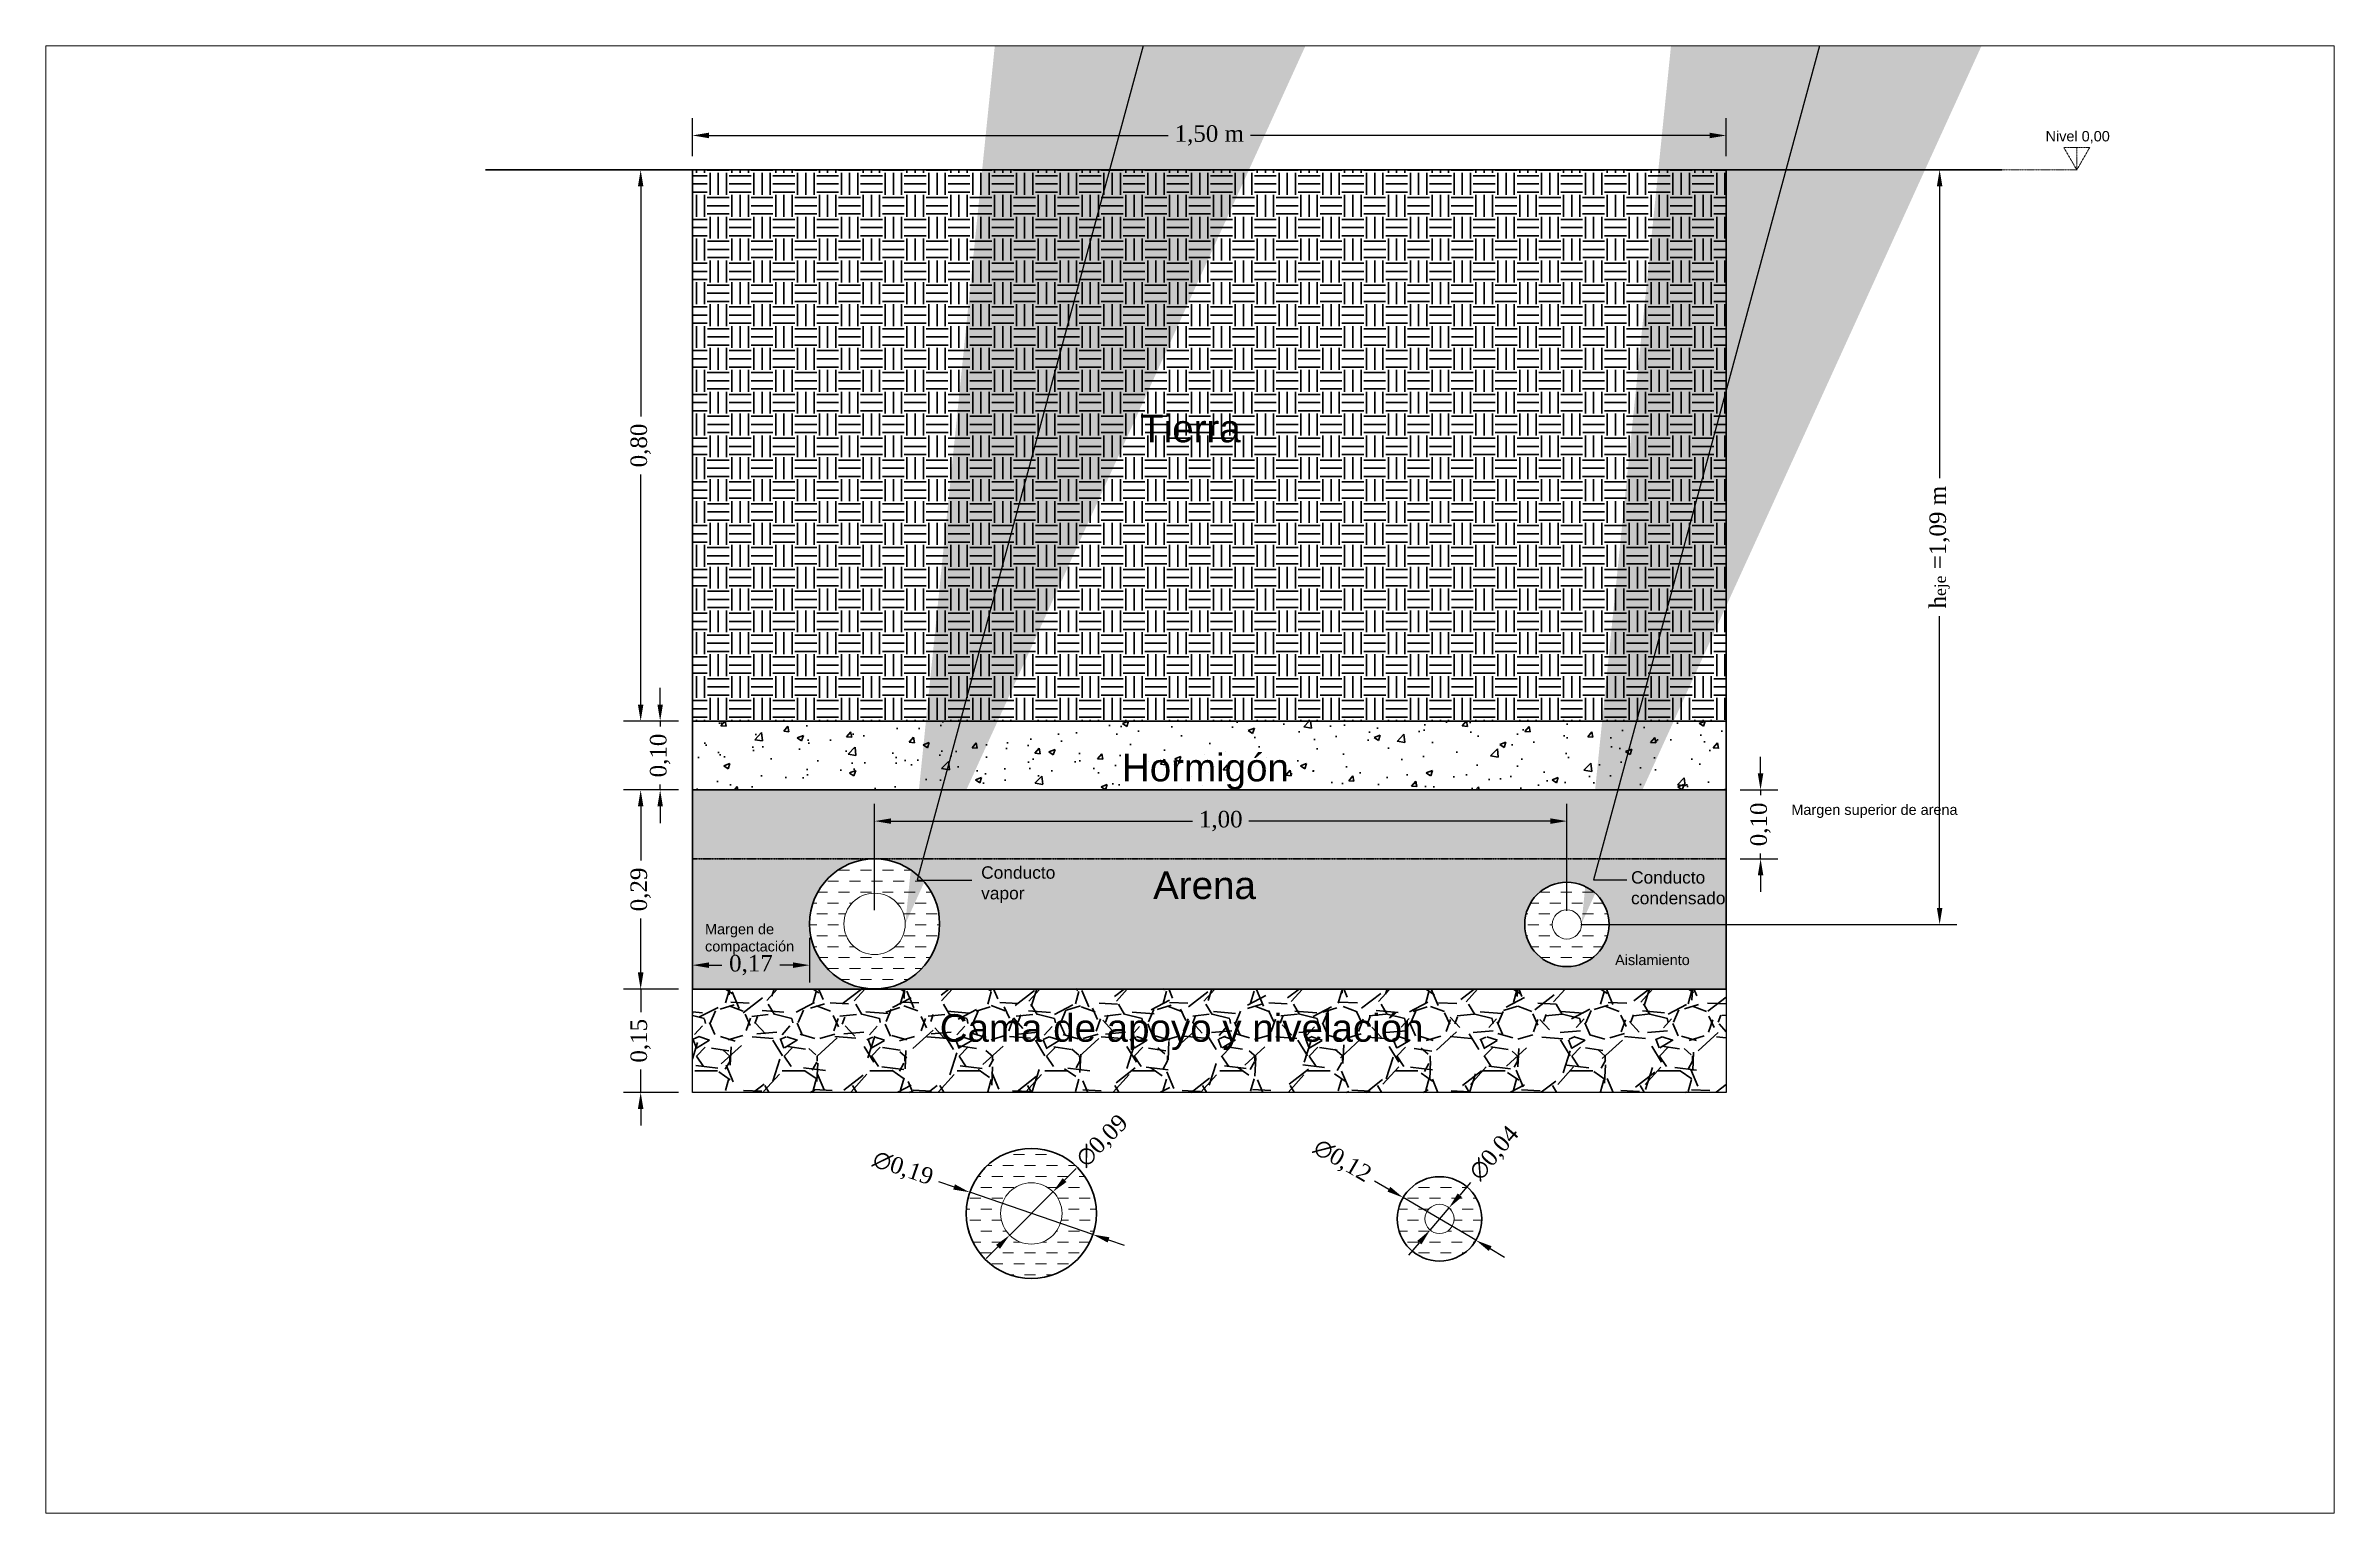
# Paper-space layout 'Layout2' of a CAD drawing. Header units: metres. Extents: x -125 to 41, y 10 to 116.
# The model-space entities are those that its viewports show. They can reach past a viewport. Long polylines and large blocks are cut down to what shows.
import ezdxf
from ezdxf import colors
from ezdxf.entities.mleader import LeaderData, LeaderLine
from ezdxf.math import Vec2, Vec3

# ---------------------------------------------------------------- set-up
doc = ezdxf.new("R2010")
doc.units = ezdxf.units.M
doc.linetypes.add('JIS_02_1.0', pattern=[2, 1, -1])
for name, color, linetype, lineweight in [('AISLAMIENTO', 250, 'Continuous', 50), ('Cotas', 250, 'Continuous', 9), ('DISCONTINUA 0.35mm', 250, 'JIS_02_1.0', 35), ('Texto', 7, 'Continuous', 13)]:
    doc.layers.add(name, color=color, linetype=linetype, lineweight=lineweight)
for name, color, linetype, lineweight, true_color in [('ARENA', 7, 'Continuous', 50, 0x4c3926), ('HORMIGÓN', 7, 'Continuous', 50, 0x616459), ('Nivelacion', 150, 'JIS_02_1.0', 13, 0x007fff), ('relleno_arena', 7, 'Continuous', 18, 0x4c3926), ('SUELO', 7, 'Continuous', 40, 0x000000), ('TIERRA', 7, 'Continuous', 40, 0x7f5f00), ('TUBERÍA CONDENSADOS', 160, 'Continuous', 20, 0x003fff), ('TUBERÍA VAPOR', 1, 'Continuous', 20, 0xff0000)]:
    doc.layers.add(name, color=color, linetype=linetype, lineweight=lineweight, true_color=true_color)
doc.layers.add('CAPA APOYO', color=57, linetype='Continuous')
doc.layers.add('Viewport', color=152, linetype='Continuous', plot=False)
doc.styles.get("Standard").update_dxf_attribs({"font": 'arial.ttf'})
doc.styles.add('Times New Roman 3.5 mm', font='times.ttf')
doc.dimstyles.new('Ing_España', dxfattribs={"dimscale": 0.001, "dimtxt": 1.2, "dimasz": 1.2, "dimexe": 1.25, "dimexo": 1, "dimtad": 0, "dimzin": 1, "dimtxsty": 'Times New Roman 3.5 mm', "dimcen": 2.5, "dimadec": 0, "dimazin": 0, "dimtfac": 1, "dimtix": 1, "dimtmove": 0, "dimatfit": 3, "dimfxl": 1, "dimarcsym": 0})

# ---------------------------------------------------------------- blocks, each defined once
blk = doc.blocks.new('*D1')
at = {"layer": 'Cotas', "color": 0, "lineweight": -2, "transparency": 16777216}
for p, q in [((3.5026, 2.0207), (3.5026, 2.0757)), ((5.0026, 2.0207), (5.0026, 2.0757)), ((3.5266, 2.0507), (4.193, 2.0507)), ((4.9786, 2.0507), (4.3122, 2.0507))]:
    blk.add_line(p, q, dxfattribs=at)
at = {"layer": 'Cotas', "color": 0, "transparency": 16777216}
for points in [[(3.5266, 2.0547), (3.5266, 2.0467), (3.5026, 2.0507)], [(4.9786, 2.0547), (4.9786, 2.0467), (5.0026, 2.0507)]]:
    blk.add_solid(points, dxfattribs=at)
at = {"layer": 'Defpoints', "color": 0, "transparency": 16777216}
for p in [(5.0026, 2.0507), (3.5026, 2.0007), (5.0026, 2.0007)]:
    blk.add_point(p, dxfattribs=at)
at = {"layer": 'Cotas', "color": 0, "transparency": 16777216, "insert": (4.2526, 2.0507), "char_height": 0.024, "attachment_point": 5, "style": 'Times New Roman 3.5 mm'}
blk.add_mtext('1,50 m', dxfattribs=at)
blk = doc.blocks.new('*D2')
at = {"layer": 'Cotas', "color": 0, "lineweight": -2, "transparency": 16777216}
for p, q in [((3.5026, 0.8863), (3.5026, 0.8214)), ((3.6726, 0.8863), (3.6726, 0.8214)), ((3.5266, 0.8464), (3.5455, 0.8464)), ((3.6486, 0.8464), (3.6297, 0.8464))]:
    blk.add_line(p, q, dxfattribs=at)
at = {"layer": 'Cotas', "color": 0, "transparency": 16777216}
for points in [[(3.5266, 0.8504), (3.5266, 0.8424), (3.5026, 0.8464)], [(3.6486, 0.8504), (3.6486, 0.8424), (3.6726, 0.8464)]]:
    blk.add_solid(points, dxfattribs=at)
at = {"layer": 'Defpoints', "color": 0, "transparency": 16777216}
for p in [(3.5026, 0.9063), (3.6726, 0.9063), (3.5026, 0.8464)]:
    blk.add_point(p, dxfattribs=at)
at = {"layer": 'Cotas', "color": 0, "transparency": 16777216, "insert": (3.5876, 0.8464), "char_height": 0.024, "attachment_point": 5, "style": 'Times New Roman 3.5 mm'}
blk.add_mtext('0,17', dxfattribs=at)
blk = doc.blocks.new('*D3')
at = {"layer": 'Cotas', "color": 0, "lineweight": -2, "transparency": 16777216}
for p, q in [((3.767, 0.9263), (3.767, 1.0805)), ((4.7714, 0.9255), (4.7714, 1.0805)), ((3.791, 1.0555), (4.2284, 1.0555)), ((4.7474, 1.0555), (4.31, 1.0555))]:
    blk.add_line(p, q, dxfattribs=at)
at = {"layer": 'Cotas', "color": 0, "transparency": 16777216}
for points in [[(3.791, 1.0595), (3.791, 1.0515), (3.767, 1.0555)], [(4.7474, 1.0595), (4.7474, 1.0515), (4.7714, 1.0555)]]:
    blk.add_solid(points, dxfattribs=at)
at = {"layer": 'Defpoints', "color": 0, "transparency": 16777216}
for p in [(4.7714, 1.0555), (3.767, 0.9063), (4.7714, 0.9055)]:
    blk.add_point(p, dxfattribs=at)
at = {"layer": 'Cotas', "color": 0, "transparency": 16777216, "insert": (4.2692, 1.0555), "char_height": 0.024, "attachment_point": 5, "style": 'Times New Roman 3.5 mm'}
blk.add_mtext('1,00', dxfattribs=at)
blk = doc.blocks.new('*D4')
at = {"layer": 'Cotas', "color": 0, "lineweight": -2, "transparency": 16777216}
for p, q in [((5.0524, 1.1247), (5.0524, 1.1487)), ((5.0226, 1.1007), (5.0774, 1.1007)), ((5.0524, 1.1007), (5.0524, 1.093)), ((5.0226, 1.0007), (5.0774, 1.0007)), ((5.0524, 1.0007), (5.0524, 1.0085)), ((5.0524, 0.9767), (5.0524, 0.9527))]:
    blk.add_line(p, q, dxfattribs=at)
at = {"layer": 'Cotas', "color": 0, "transparency": 16777216}
for points in [[(5.0484, 1.1247), (5.0564, 1.1247), (5.0524, 1.1007)], [(5.0484, 0.9767), (5.0564, 0.9767), (5.0524, 1.0007)]]:
    blk.add_solid(points, dxfattribs=at)
at = {"layer": 'Defpoints', "color": 0, "transparency": 16777216}
for p in [(5.0026, 1.1007), (5.0026, 1.0007), (5.0524, 1.0007)]:
    blk.add_point(p, dxfattribs=at)
at = {"layer": 'Cotas', "color": 0, "transparency": 16777216, "insert": (5.0524, 1.0507), "char_height": 0.024, "attachment_point": 5, "rotation": 90, "style": 'Times New Roman 3.5 mm'}
blk.add_mtext('0,10', dxfattribs=at)
blk = doc.blocks.new('*D5')
at = {"layer": 'Cotas', "color": 0, "lineweight": -2, "transparency": 16777216}
for p, q in [((3.4559, 1.2247), (3.4559, 1.2487)), ((3.4826, 1.2007), (3.4309, 1.2007)), ((3.4559, 1.2007), (3.4559, 1.193)), ((3.4826, 1.1007), (3.4309, 1.1007)), ((3.4559, 1.1007), (3.4559, 1.1085)), ((3.4559, 1.0767), (3.4559, 1.0527))]:
    blk.add_line(p, q, dxfattribs=at)
at = {"layer": 'Cotas', "color": 0, "transparency": 16777216}
for points in [[(3.4519, 1.2247), (3.4599, 1.2247), (3.4559, 1.2007)], [(3.4519, 1.0767), (3.4599, 1.0767), (3.4559, 1.1007)]]:
    blk.add_solid(points, dxfattribs=at)
at = {"layer": 'Defpoints', "color": 0, "transparency": 16777216}
for p in [(3.5026, 1.2007), (3.4559, 1.1007), (3.5026, 1.1007)]:
    blk.add_point(p, dxfattribs=at)
at = {"layer": 'Cotas', "color": 0, "transparency": 16777216, "insert": (3.4559, 1.1507), "char_height": 0.024, "attachment_point": 5, "rotation": 90, "style": 'Times New Roman 3.5 mm'}
blk.add_mtext('0,10', dxfattribs=at)
blk = doc.blocks.new('*D6')
at = {"layer": 'Cotas', "color": 0, "lineweight": -2, "transparency": 16777216}
for p, q in [((3.4826, 2.0007), (3.4026, 2.0007)), ((3.4276, 1.9767), (3.4276, 1.643)), ((3.4276, 1.2247), (3.4276, 1.5585)), ((3.4826, 1.2007), (3.4026, 1.2007))]:
    blk.add_line(p, q, dxfattribs=at)
at = {"layer": 'Cotas', "color": 0, "transparency": 16777216}
for points in [[(3.4236, 1.9767), (3.4316, 1.9767), (3.4276, 2.0007)], [(3.4236, 1.2247), (3.4316, 1.2247), (3.4276, 1.2007)]]:
    blk.add_solid(points, dxfattribs=at)
at = {"layer": 'Defpoints', "color": 0, "transparency": 16777216}
for p in [(3.5026, 2.0007), (3.4276, 1.2007), (3.5026, 1.2007)]:
    blk.add_point(p, dxfattribs=at)
at = {"layer": 'Cotas', "color": 0, "transparency": 16777216, "insert": (3.4276, 1.6007), "char_height": 0.024, "attachment_point": 5, "rotation": 90, "style": 'Times New Roman 3.5 mm'}
blk.add_mtext('0,80', dxfattribs=at)
blk = doc.blocks.new('*D7')
at = {"layer": 'Cotas', "color": 0, "lineweight": -2, "transparency": 16777216}
for p, q in [((3.4826, 1.1007), (3.4026, 1.1007)), ((3.4276, 1.0767), (3.4276, 0.9984)), ((3.4276, 0.8358), (3.4276, 0.9142)), ((3.4826, 0.8118), (3.4026, 0.8118))]:
    blk.add_line(p, q, dxfattribs=at)
at = {"layer": 'Cotas', "color": 0, "transparency": 16777216}
for points in [[(3.4236, 1.0767), (3.4316, 1.0767), (3.4276, 1.1007)], [(3.4236, 0.8358), (3.4316, 0.8358), (3.4276, 0.8118)]]:
    blk.add_solid(points, dxfattribs=at)
at = {"layer": 'Defpoints', "color": 0, "transparency": 16777216}
for p in [(3.5026, 1.1007), (3.4276, 0.8118), (3.5026, 0.8118)]:
    blk.add_point(p, dxfattribs=at)
at = {"layer": 'Cotas', "color": 0, "transparency": 16777216, "insert": (3.4276, 0.9563), "char_height": 0.024, "attachment_point": 5, "rotation": 90, "style": 'Times New Roman 3.5 mm'}
blk.add_mtext('0,29', dxfattribs=at)
blk = doc.blocks.new('*D8')
at = {"layer": 'Cotas', "color": 0, "lineweight": -2, "transparency": 16777216}
for p, q in [((3.4276, 0.8355), (3.4276, 0.8595)), ((3.4826, 0.8115), (3.4026, 0.8115)), ((3.4276, 0.8115), (3.4276, 0.7784)), ((3.4276, 0.6618), (3.4276, 0.695)), ((3.4826, 0.6618), (3.4026, 0.6618)), ((3.4276, 0.6378), (3.4276, 0.6138))]:
    blk.add_line(p, q, dxfattribs=at)
at = {"layer": 'Cotas', "color": 0, "transparency": 16777216}
for points in [[(3.4236, 0.8355), (3.4316, 0.8355), (3.4276, 0.8115)], [(3.4236, 0.6378), (3.4316, 0.6378), (3.4276, 0.6618)]]:
    blk.add_solid(points, dxfattribs=at)
at = {"layer": 'Defpoints', "color": 0, "transparency": 16777216}
for p in [(3.5026, 0.8115), (3.4276, 0.6618), (3.5026, 0.6618)]:
    blk.add_point(p, dxfattribs=at)
at = {"layer": 'Cotas', "color": 0, "transparency": 16777216, "insert": (3.4276, 0.7367), "char_height": 0.024, "attachment_point": 5, "rotation": 90, "style": 'Times New Roman 3.5 mm'}
blk.add_mtext('0,15', dxfattribs=at)
blk = doc.blocks.new('*D9')
at = {"layer": 'Cotas', "color": 0, "lineweight": -2, "transparency": 16777216}
for p, q in [((3.8596, 0.5323), (3.8823, 0.5245)), ((4.0837, 0.4554), (3.905, 0.5167)), ((4.1064, 0.4476), (4.1291, 0.4398))]:
    blk.add_line(p, q, dxfattribs=at)
at = {"layer": 'Cotas', "color": 0, "transparency": 16777216}
for points in [[(3.8836, 0.5283), (3.881, 0.5207), (3.905, 0.5167)], [(4.1077, 0.4514), (4.1051, 0.4438), (4.0837, 0.4554)]]:
    blk.add_solid(points, dxfattribs=at)
at = {"layer": 'Defpoints', "color": 0, "transparency": 16777216}
for p in [(3.905, 0.5167), (4.0837, 0.4554)]:
    blk.add_point(p, dxfattribs=at)
at = {"layer": 'Cotas', "color": 0, "transparency": 16777216, "insert": (3.8077, 0.5501), "char_height": 0.024, "attachment_point": 5, "rotation": 341.0542, "style": 'Times New Roman 3.5 mm'}
blk.add_mtext('∅0,19', dxfattribs=at)
blk = doc.blocks.new('*D10')
at = {"layer": 'Cotas', "color": 0, "lineweight": -2, "transparency": 16777216}
for p, q in [((4.0596, 0.5515), (4.0427, 0.5345)), ((3.963, 0.4546), (4.0258, 0.5175)), ((3.946, 0.4376), (3.9291, 0.4206))]:
    blk.add_line(p, q, dxfattribs=at)
at = {"layer": 'Cotas', "color": 0, "transparency": 16777216}
for points in [[(4.0399, 0.5373), (4.0455, 0.5317), (4.0258, 0.5175)], [(3.9432, 0.4404), (3.9489, 0.4347), (3.963, 0.4546)]]:
    blk.add_solid(points, dxfattribs=at)
at = {"layer": 'Defpoints', "color": 0, "transparency": 16777216}
for p in [(4.0258, 0.5175), (3.963, 0.4546)]:
    blk.add_point(p, dxfattribs=at)
at = {"layer": 'Cotas', "color": 0, "transparency": 16777216, "insert": (4.0984, 0.5904), "char_height": 0.024, "attachment_point": 5, "rotation": 45.079, "style": 'Times New Roman 3.5 mm'}
blk.add_mtext('∅0,09', dxfattribs=at)
blk = doc.blocks.new('*D11')
at = {"layer": 'Cotas', "color": 0, "lineweight": -2, "transparency": 16777216}
for p, q in [((4.4924, 0.5333), (4.5131, 0.5211)), ((4.6394, 0.4471), (4.5338, 0.509)), ((4.6601, 0.435), (4.6808, 0.4228))]:
    blk.add_line(p, q, dxfattribs=at)
at = {"layer": 'Cotas', "color": 0, "transparency": 16777216}
for points in [[(4.5152, 0.5246), (4.5111, 0.5177), (4.5338, 0.509)], [(4.6622, 0.4384), (4.6581, 0.4315), (4.6394, 0.4471)]]:
    blk.add_solid(points, dxfattribs=at)
at = {"layer": 'Defpoints', "color": 0, "transparency": 16777216}
for p in [(4.5338, 0.509), (4.6394, 0.4471)]:
    blk.add_point(p, dxfattribs=at)
at = {"layer": 'Cotas', "color": 0, "transparency": 16777216, "insert": (4.445, 0.5611), "char_height": 0.024, "attachment_point": 5, "rotation": 329.6156, "style": 'Times New Roman 3.5 mm'}
blk.add_mtext('∅0,12', dxfattribs=at)
blk = doc.blocks.new('*D12')
at = {"layer": 'Cotas', "color": 0, "lineweight": -2, "transparency": 16777216}
for p, q in [((4.6315, 0.5307), (4.6159, 0.5125)), ((4.5729, 0.4619), (4.6004, 0.4942)), ((4.5573, 0.4436), (4.5418, 0.4254))]:
    blk.add_line(p, q, dxfattribs=at)
at = {"layer": 'Cotas', "color": 0, "transparency": 16777216}
for points in [[(4.6129, 0.5151), (4.619, 0.5099), (4.6004, 0.4942)], [(4.5543, 0.4462), (4.5604, 0.4411), (4.5729, 0.4619)]]:
    blk.add_solid(points, dxfattribs=at)
at = {"layer": 'Defpoints', "color": 0, "transparency": 16777216}
for p in [(4.6004, 0.4942), (4.5729, 0.4619)]:
    blk.add_point(p, dxfattribs=at)
at = {"layer": 'Cotas', "color": 0, "transparency": 16777216, "insert": (4.6672, 0.5726), "char_height": 0.024, "attachment_point": 5, "rotation": 49.577, "style": 'Times New Roman 3.5 mm'}
blk.add_mtext('∅0,04', dxfattribs=at)
blk = doc.blocks.new('*D13')
at = {"layer": 'Cotas', "color": 0, "lineweight": -2, "transparency": 16777216}
for p, q in [((4.5757, 2.0007), (5.3372, 2.0007)), ((5.3122, 1.9767), (5.3122, 1.5532)), ((5.3122, 0.9295), (5.3122, 1.353)), ((4.7914, 0.9055), (5.3372, 0.9055))]:
    blk.add_line(p, q, dxfattribs=at)
at = {"layer": 'Cotas', "color": 0, "transparency": 16777216}
for points in [[(5.3082, 1.9767), (5.3162, 1.9767), (5.3122, 2.0007)], [(5.3082, 0.9295), (5.3162, 0.9295), (5.3122, 0.9055)]]:
    blk.add_solid(points, dxfattribs=at)
at = {"layer": 'Defpoints', "color": 0, "transparency": 16777216}
for p in [(4.5557, 2.0007), (5.3122, 2.0007), (4.7714, 0.9055)]:
    blk.add_point(p, dxfattribs=at)
at = {"layer": 'Cotas', "color": 0, "transparency": 16777216, "insert": (5.3122, 1.4531), "char_height": 0.024, "attachment_point": 5, "rotation": 90, "style": 'Times New Roman 3.5 mm'}
blk.add_mtext('h{\\H0.7x;\\S^ eje;} =1,09 m', dxfattribs=at)

msp = doc.modelspace()

# ---------------------------------------------------------------- hatches: boundary and pattern name
at = {"layer": 'AISLAMIENTO'}
h = msp.add_hatch(dxfattribs=at)
h.set_pattern_fill('AR-CONC', color=256, scale=0.0005)
h.paths.add_polyline_path([(5.0026, 1.2007), (3.5026, 1.2007), (3.5026, 1.1007), (5.0026, 1.1007)])
h.paths.add_polyline_path([(4.1114, 1.0911), (4.3737, 1.0911), (4.3737, 1.1735), (4.1114, 1.1735)], flags=9)
at = {"layer": 'ARENA'}
h = msp.add_hatch(dxfattribs=at)
h.set_pattern_fill('GRAVEL', color=256, scale=0.005)
h.paths.add_polyline_path([(5.0026, 0.8118), (3.9823, 0.8118, -0.006615), (3.9798, 0.8118), (3.5026, 0.8118), (3.5026, 0.6618), (5.0026, 0.6618)])
h.paths.add_polyline_path([(3.8487, 0.7127), (4.5707, 0.7127), (4.5707, 0.7952), (3.8487, 0.7952)], flags=24)
at = {"layer": 'Cotas'}
h = msp.add_hatch(dxfattribs=at)
h.set_pattern_fill('DASH', color=256, scale=0.005)
h.paths.add_polyline_path([(3.6726, 0.9063, 1), (3.8615, 0.9063, 1)])
h.paths.add_polyline_path([(3.8115, 0.9063, -1), (3.7226, 0.9063, -1)], flags=16)
h.paths.add_polyline_path([(4.7102, 0.9055, 1), (4.8326, 0.9055, 0.247827), (4.8059, 0.9561), (4.7926, 0.9068, -1.031242), (4.7502, 0.9055, -0.969705), (4.7926, 0.9068), (4.8059, 0.9561, 0.602786)])
h = msp.add_hatch(dxfattribs=at)
h.set_pattern_fill('DASH', color=256, scale=0.005)
h.paths.add_polyline_path([(3.8999, 0.486, 1), (4.0888, 0.486, 1)])
h.paths.add_polyline_path([(4.0388, 0.486, -1), (3.9499, 0.486, -1)], flags=16)
h.paths.add_polyline_path([(4.5254, 0.4781, 1), (4.6478, 0.4781, 1)])
h.paths.add_polyline_path([(4.6078, 0.4781, -1), (4.5654, 0.4781, -1)], flags=16)
at = {"layer": 'relleno_arena'}
h = msp.add_hatch(dxfattribs=at)
h.set_pattern_fill('AR-SAND', color=256, scale=0.0003)
h.paths.add_polyline_path([(5.0026, 1.1007), (3.5026, 1.1007), (3.5026, 1.0007), (5.0026, 1.0007)])
h.paths.add_polyline_path([(4.2308, 1.0328), (4.3048, 1.0328), (4.3048, 1.0841), (4.2308, 1.0841)], flags=24)
h = msp.add_hatch(dxfattribs=at)
h.set_pattern_fill('AR-SAND', color=256, scale=0.0003)
h.paths.add_polyline_path([(3.7662, 1.0007), (3.5026, 1.0007), (3.5026, 0.8118), (3.7679, 0.8118, -0.416956), (3.6726, 0.9063, -0.411476)])
h.paths.add_polyline_path([(5.0026, 1.0007), (3.7662, 1.0007, -0.416956), (3.8615, 0.9063, -0.411476), (3.7679, 0.8118), (5.0026, 0.8118)])
h.paths.add_polyline_path([(4.8326, 0.9055, -1), (4.7102, 0.9055, -1)], flags=16)
h.paths.add_polyline_path([(4.7926, 0.9055, -1), (4.7502, 0.9055, -1)], flags=0)
h.paths.add_polyline_path([(3.5507, 0.8237), (3.6248, 0.8237), (3.6248, 0.875), (3.5507, 0.875)], flags=24)
h.paths.add_polyline_path([(3.5157, 0.858), (3.6532, 0.858), (3.6532, 0.914), (3.5157, 0.914)], flags=24)
h.paths.add_polyline_path([(4.8377, 0.8383), (4.9535, 0.8383), (4.9535, 0.8692), (4.8377, 0.8692)], flags=24)
h.paths.add_polyline_path([(4.8587, 0.9247), (5.005, 0.9247), (5.005, 0.9918), (4.8587, 0.9918)], flags=9)
h.paths.add_polyline_path([(3.9158, 0.9318), (4.0325, 0.9318), (4.0325, 0.9989), (3.9158, 0.9989)], flags=24)
h.paths.add_polyline_path([(4.1611, 0.9205), (4.3303, 0.9205), (4.3303, 1.0029), (4.1611, 1.0029)], flags=9)
at = {"layer": 'SUELO'}
h = msp.add_hatch(dxfattribs=at)
h.set_pattern_fill('AR-SAND', color=256)
h.paths.add_polyline_path([(5.0026, 1.0007), (3.7662, 1.0007, -0.416956), (3.8615, 0.9063, -0.411476), (3.7679, 0.8118), (5.0026, 0.8118)])
h.paths.add_polyline_path([(4.7102, 0.9055, -1), (4.8326, 0.9055, -1)], flags=16)
h.paths.add_polyline_path([(4.7926, 0.9055, -1), (4.7502, 0.9055, -1)], flags=0)
h.paths.add_polyline_path([(3.7662, 1.0007), (3.5026, 1.0007), (3.5026, 0.8118), (3.7679, 0.8118, -0.416956), (3.6726, 0.9063, -0.411476)])
h.paths.add_polyline_path([(4.8377, 0.8383), (4.9535, 0.8383), (4.9535, 0.8692), (4.8377, 0.8692)], flags=24)
h.paths.add_polyline_path([(4.8587, 0.9247), (5.005, 0.9247), (5.005, 0.9918), (4.8587, 0.9918)], flags=9)
h.paths.add_polyline_path([(3.9158, 0.9318), (4.0325, 0.9318), (4.0325, 0.9989), (3.9158, 0.9989)], flags=24)
h.paths.add_polyline_path([(4.1611, 0.9205), (4.3303, 0.9205), (4.3303, 1.0029), (4.1611, 1.0029)], flags=9)
h.paths.add_polyline_path([(3.5507, 0.8237), (3.6248, 0.8237), (3.6248, 0.875), (3.5507, 0.875)], flags=24)
h.paths.add_polyline_path([(3.5157, 0.858), (3.6532, 0.858), (3.6532, 0.914), (3.5157, 0.914)], flags=24)
at = {"layer": 'TIERRA'}
h = msp.add_hatch(dxfattribs=at)
h.set_pattern_fill('ANSI31', color=256)
h.set_pattern_definition([(45, (5.0026, 2.0007), (-2.245, 2.245), [])])
h.paths.add_polyline_path([(5.0026, 2.0007), (3.5026, 2.0007), (3.5026, 1.2007), (5.0026, 1.2007)], flags=17)
h.paths.add_polyline_path([(3.5026, 1.2007), (3.5026, 2.0007), (5.0026, 2.0007), (5.0026, 1.2007)])
h = msp.add_hatch(dxfattribs=at)
h.set_pattern_fill('EARTH', color=256, scale=0.005, style=0)
h.paths.add_polyline_path([(5.0026, 2.0007), (3.5026, 2.0007), (3.5026, 1.2007), (5.0026, 1.2007)])
h.paths.add_polyline_path([(4.141, 1.5834), (4.3069, 1.5834), (4.3069, 1.6659), (4.141, 1.6659)], flags=24)

# ---------------------------------------------------------------- linework, layer by layer
at = {"layer": 'AISLAMIENTO'}
for centre, radius in [((3.767, 0.9063), 0.0944), ((4.7714, 0.9055), 0.0612), ((3.9944, 0.486), 0.0944), ((4.5866, 0.4781), 0.0612)]:
    msp.add_circle(centre, radius, dxfattribs=at)
at = {"layer": 'ARENA'}
for p, q in [((3.5026, 1.1007), (3.5026, 1.0007)), ((5.0026, 1.1007), (5.0026, 1.0007)), ((3.5026, 1.0007), (3.5026, 0.8118)), ((5.0026, 1.0007), (5.0026, 0.8118)), ((3.5026, 0.8118), (5.0026, 0.8118))]:
    msp.add_line(p, q, dxfattribs=at)
at = {"layer": 'CAPA APOYO'}
msp.add_lwpolyline([(3.5026, 0.8118), (5.0026, 0.8118), (5.0026, 0.6618), (3.5026, 0.6618)], close=True, dxfattribs=at)
at = {"layer": 'DISCONTINUA 0.35mm'}
msp.add_line((5.0026, 1.0007), (3.5026, 1.0007), dxfattribs=at)
at = {"layer": 'HORMIGÓN'}
for p, q in [((3.5026, 1.2007), (3.5026, 1.1007)), ((5.0026, 1.1007), (5.0026, 1.2007))]:
    msp.add_line(p, q, dxfattribs=at)
msp.add_lwpolyline([(3.5026, 1.2007), (5.0026, 1.2007), (5.0026, 1.1007), (3.5026, 1.1007)], close=True, dxfattribs=at)
at = {"layer": 'Nivelacion'}
msp.add_line((5.5112, 2.0007), (5.4026, 2.0007), dxfattribs=at)
msp.add_lwpolyline([(5.5112, 2.0332), (5.5112, 2.0007), (5.4924, 2.0332), (5.5299, 2.0332), (5.5112, 2.0007)], dxfattribs=at)
at = {"layer": 'SUELO'}
for p, q in [((3.5026, 2.0007), (3.2026, 2.0007)), ((5.0026, 2.0007), (5.4026, 2.0007))]:
    msp.add_line(p, q, dxfattribs=at)
at = {"layer": 'TIERRA'}
msp.add_lwpolyline([(5.0026, 2.0007), (5.0026, 1.2007), (3.5026, 1.2007), (3.5026, 2.0007)], close=True, dxfattribs=at)
at = {"layer": 'TUBERÍA CONDENSADOS'}
for centre in [(4.7714, 0.9055), (4.5866, 0.4781)]:
    msp.add_circle(centre, 0.0212, dxfattribs=at)
at = {"layer": 'TUBERÍA VAPOR'}
for centre in [(3.767, 0.9063), (3.9944, 0.486)]:
    msp.add_circle(centre, 0.0445, dxfattribs=at)

# ---------------------------------------------------------------- texts
at = {"layer": 'ARENA', "insert": (4.1711, 0.9824), "char_height": 0.04, "attachment_point": 1}
msp.add_mtext_dynamic_manual_height_columns('Arena', width=0.000785, gutter_width=0.0125, heights=[0], dxfattribs=at)
at = {"layer": 'CAPA APOYO', "insert": (3.8615, 0.7752), "char_height": 0.04, "attachment_point": 1}
msp.add_mtext_dynamic_manual_height_columns('Cama de apoyo y nivelación', width=0.72105, gutter_width=0.0125, heights=[0], dxfattribs=at)
at = {"layer": 'HORMIGÓN', "insert": (4.1259, 1.1532), "char_height": 0.04, "attachment_point": 1}
msp.add_mtext_dynamic_manual_height_columns('Hormigón', width=0.000785, gutter_width=0.0125, heights=[0], dxfattribs=at)
at = {"layer": 'Texto', "char_height": 0.015, "attachment_point": 1}
for s, width, insert in [('Nivel 0,00', 0.096326, (5.4659, 2.0571)), ('Margen superior de arena', 0.2314, (5.0971, 1.0796)), ('Margen de compactación', 0.149115, (3.521, 0.9063)), ('Aislamiento', 0.000785, (4.8414, 0.8615))]:
    msp.add_mtext_dynamic_manual_height_columns(s, width=width, gutter_width=0.0125, heights=[0], dxfattribs=dict(at, insert=insert))
at = {"layer": 'TIERRA', "insert": (4.1523, 1.6453), "char_height": 0.04, "attachment_point": 1}
msp.add_mtext_dynamic_manual_height_columns('Tierra', width=0.000785, gutter_width=0.0125, heights=[0], dxfattribs=at)
at = {"layer": 'TUBERÍA CONDENSADOS', "insert": (4.8645, 0.9828), "char_height": 0.018, "attachment_point": 1}
msp.add_mtext_dynamic_manual_height_columns('Conducto condensado', width=0.000785, gutter_width=0.0125, heights=[0], dxfattribs=at)
at = {"layer": 'TUBERÍA VAPOR', "insert": (3.9216, 0.9899), "char_height": 0.018, "attachment_point": 1}
msp.add_mtext_dynamic_manual_height_columns('Conducto vapor', width=0.000238, gutter_width=0.0125, heights=[0], dxfattribs=at)

# ---------------------------------------------------------------- dimensions: what is measured, and where the dimension line sits
at = {"layer": 'Cotas'}
dim = msp.add_linear_dim(base=(5.0026, 2.0507), p1=(3.5026, 2.0007), p2=(5.0026, 2.0007), text='<> m', dimstyle='Ing_España', dxfattribs=at)
dim.commit()
dim.dimension.update_dxf_attribs({"geometry": '*D1', "text_midpoint": (4.2526, 2.0507)})
for base, p1, p2, picture, middle in [((3.4276, 1.2007), (3.5026, 2.0007), (3.5026, 1.2007), '*D6', (3.4276, 1.6007)), ((3.4559, 1.1007), (3.5026, 1.2007), (3.5026, 1.1007), '*D5', (3.4559, 1.1507)), ((5.0524, 1.0007), (5.0026, 1.1007), (5.0026, 1.0007), '*D4', (5.0524, 1.0507)), ((3.4276, 0.8118), (3.5026, 1.1007), (3.5026, 0.8118), '*D7', (3.4276, 0.9563)), ((3.4276, 0.6618), (3.5026, 0.8115), (3.5026, 0.6618), '*D8', (3.4276, 0.7367))]:
    dim = msp.add_linear_dim(base=base, p1=p1, p2=p2, angle=90, dimstyle='Ing_España', dxfattribs=at)
    dim.commit()
    dim.dimension.update_dxf_attribs({"geometry": picture, "text_midpoint": middle})
dim = msp.add_linear_dim(base=(5.3122, 2.0007), p1=(4.7714, 0.9055), p2=(4.5557, 2.0007), angle=90, text='h{\\H0.7x;\\S^ eje;} =1,09 m', dimstyle='Ing_España', dxfattribs=at)
dim.commit()
dim.dimension.update_dxf_attribs({"geometry": '*D13', "text_midpoint": (5.3122, 1.4531), "dimtype": 160})
dim = msp.add_linear_dim(base=(4.7714, 1.0555), p1=(3.767, 0.9063), p2=(4.7714, 0.9055), dimstyle='Ing_España', dxfattribs=at)
dim.commit()
dim.dimension.update_dxf_attribs({"geometry": '*D3', "text_midpoint": (4.2692, 1.0555), "dimtype": 160})
dim = msp.add_linear_dim(base=(3.5026, 0.8464), p1=(3.6726, 0.9063), p2=(3.5026, 0.9063), dimstyle='Ing_España', dxfattribs=at)
dim.commit()
dim.dimension.update_dxf_attribs({"geometry": '*D2', "text_midpoint": (3.5876, 0.8464)})
for p1, p2, picture, middle in [((3.963, 0.4546), (4.0258, 0.5175), '*D10', (4.0984, 0.5904)), ((4.6394, 0.4471), (4.5338, 0.509), '*D11', (4.445, 0.5611)), ((4.5729, 0.4619), (4.6004, 0.4942), '*D12', (4.6672, 0.5726)), ((4.0837, 0.4554), (3.905, 0.5167), '*D9', (3.8077, 0.5501))]:
    dim = msp.add_diameter_dim_2p(p1=p1, p2=p2, dimstyle='Ing_España', dxfattribs=at)
    dim.commit()
    dim.dimension.update_dxf_attribs({"geometry": picture, "text_midpoint": middle})

# ---------------------------------------------------------------- leaders
at = {"layer": 'TUBERÍA CONDENSADOS'}
ml = msp.add_multileader_mtext('Standard', dxfattribs=at)
ml.set_content('', color=256)
ml.set_leader_properties()
ml.build(insert=Vec2(0, 0))
ctx = ml.context
ctx.base_point, ctx.plane_origin = Vec3(4.8584, 0.9703), Vec3(4.5749, 0.9265)
notes = []
notes.append((ctx, [(0, (1, 1, 0), (4.8098, 0.9703), (1, 0), 0.0486, [(0, [(4.7926, 0.9068)], 0, [])])]))
ctx.mtext.insert, ctx.mtext.flow_direction = Vec3(6.8584, 2.9703), 5
at = {"layer": 'TUBERÍA VAPOR'}
ml = msp.add_multileader_mtext('Standard', dxfattribs=at)
ml.set_content('', color=256)
ml.set_leader_properties()
ml.build(insert=Vec2(0, 0))
ctx = ml.context
ctx.base_point, ctx.plane_origin = Vec3(3.9081, 0.9698), Vec3(3.5939, 0.926)
notes.append((ctx, [(0, (1, 1, 0), (3.8287, 0.9698), (1, 0), 0.0794, [(0, [(3.8115, 0.9063)], 0, [])])]))
ctx.mtext.insert, ctx.mtext.flow_direction = Vec3(5.9081, 2.9698), 5
for ctx, leaders in notes:
    for number, flags, end, landing, length, lines in leaders:
        leader = LeaderData()
        leader.index, (leader.has_last_leader_line, leader.has_dogleg_vector, leader.attachment_direction) = number, flags
        leader.last_leader_point, leader.dogleg_vector, leader.dogleg_length = Vec3(end), Vec3(landing), length
        for number, points, colour, breaks in lines:
            line = LeaderLine()
            line.index, line.vertices, line.color, line.breaks = number, Vec3.list(points), colors.encode_raw_color(colour), breaks
            leader.lines.append(line)
        ctx.leaders.append(leader)

psp = doc.layouts.new('Layout2')

# ---------------------------------------------------------------- viewports
at = {"layer": 'Viewport', "view_target_point": (4.2245, 1.1159)}
psp.add_viewport(center=(-42.24, 62.85), size=(166.01, 106.503), view_center_point=(0, 0), view_height=2.13006, dxfattribs=at)

doc.saveas('drawing.dxf')
